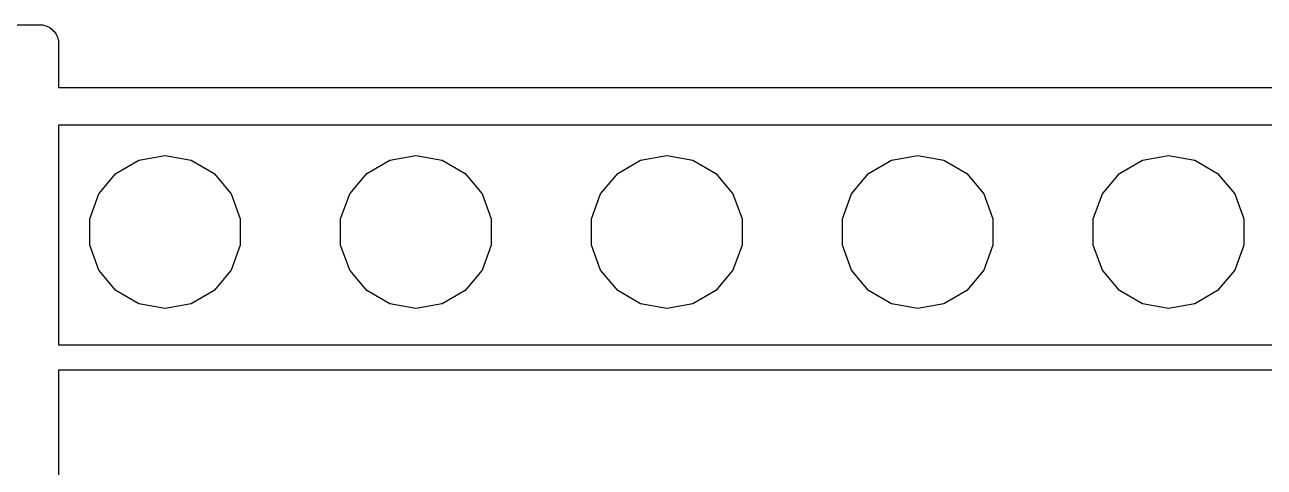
# Model space of a CAD drawing. Extents: x 51 to 149, y -134 to -32.
# Drawn here: x 106.53 to 119.08, y -115.41 to -110.93 of the extents above; entities that cross this region are included whole.
import ezdxf

# ---------------------------------------------------------------- set-up
doc = ezdxf.new("R2010")
doc.units = 0
doc.header["$MEASUREMENT"] = 0
doc.layers.add('BLACK', color=7, linetype='CONTINUOUS')

msp = doc.modelspace()

# ---------------------------------------------------------------- linework, layer by layer
at = {"layer": 'BLACK', "linetype": 'CONTINUOUS'}
for p, q in [((104.123, -110.934), (106.697, -110.934)), ((106.697, -110.934), (106.697, -110.935)), ((106.697, -110.935), (106.714, -110.935)), ((106.714, -110.935), (106.729, -110.94)), ((106.729, -110.94), (106.746, -110.943)), ((106.746, -110.943), (106.761, -110.952)), ((106.761, -110.952), (106.777, -110.957)), ((106.777, -110.957), (106.79, -110.968)), ((106.79, -110.968), (106.804, -110.977)), ((106.804, -110.977), (106.815, -110.99)), ((106.815, -110.99), (106.828, -111.001)), ((106.828, -111.001), (106.837, -111.015)), ((106.837, -111.015), (106.848, -111.028)), ((106.848, -111.028), (106.853, -111.044)), ((106.853, -111.044), (106.862, -111.059)), ((106.862, -111.059), (106.865, -111.076)), ((106.865, -111.076), (106.87, -111.091)), ((106.87, -111.091), (106.87, -111.108)), ((106.87, -111.108), (106.87, -111.108)), ((106.87, -111.108), (106.87, -111.569)), ((106.87, -111.569), (124.27, -111.569)), ((106.87, -111.95), (106.87, -114.173)), ((126.809, -111.95), (106.87, -111.95)), ((107.453, -112.437), (107.685, -112.303)), ((107.685, -112.303), (107.95, -112.256)), ((107.95, -112.256), (108.215, -112.303)), ((108.215, -112.303), (108.447, -112.437)), ((109.993, -112.437), (110.225, -112.303)), ((110.225, -112.303), (110.49, -112.256)), ((110.49, -112.256), (110.755, -112.303)), ((110.755, -112.303), (110.987, -112.437)), ((112.533, -112.437), (112.765, -112.303)), ((112.765, -112.303), (113.03, -112.256)), ((113.03, -112.256), (113.295, -112.303)), ((113.295, -112.303), (113.527, -112.437)), ((115.073, -112.437), (115.305, -112.303)), ((115.305, -112.303), (115.57, -112.256)), ((115.57, -112.256), (115.835, -112.303)), ((115.835, -112.303), (116.067, -112.437)), ((117.613, -112.437), (117.845, -112.303)), ((117.845, -112.303), (118.11, -112.256)), ((118.11, -112.256), (118.375, -112.303)), ((118.375, -112.303), (118.607, -112.437)), ((107.28, -112.643), (107.453, -112.437)), ((108.447, -112.437), (108.62, -112.643)), ((109.82, -112.643), (109.993, -112.437)), ((110.987, -112.437), (111.16, -112.643)), ((112.36, -112.643), (112.533, -112.437)), ((113.527, -112.437), (113.7, -112.643)), ((114.9, -112.643), (115.073, -112.437)), ((116.067, -112.437), (116.24, -112.643)), ((117.44, -112.643), (117.613, -112.437)), ((118.607, -112.437), (118.78, -112.643)), ((107.188, -112.896), (107.28, -112.643)), ((108.62, -112.643), (108.712, -112.896)), ((109.728, -112.896), (109.82, -112.643)), ((111.16, -112.643), (111.252, -112.896)), ((112.268, -112.896), (112.36, -112.643)), ((113.7, -112.643), (113.792, -112.896)), ((114.808, -112.896), (114.9, -112.643)), ((116.24, -112.643), (116.332, -112.896)), ((117.348, -112.896), (117.44, -112.643)), ((118.78, -112.643), (118.872, -112.896)), ((107.188, -113.164), (107.188, -112.896)), ((108.712, -112.896), (108.712, -113.164)), ((109.728, -113.164), (109.728, -112.896)), ((111.252, -112.896), (111.252, -113.164)), ((112.268, -113.164), (112.268, -112.896)), ((113.792, -112.896), (113.792, -113.164)), ((114.808, -113.164), (114.808, -112.896)), ((116.332, -112.896), (116.332, -113.164)), ((117.348, -113.164), (117.348, -112.896)), ((118.872, -112.896), (118.872, -113.164)), ((107.28, -113.417), (107.188, -113.164)), ((108.712, -113.164), (108.62, -113.417)), ((109.82, -113.417), (109.728, -113.164)), ((111.252, -113.164), (111.16, -113.417)), ((112.36, -113.417), (112.268, -113.164)), ((113.792, -113.164), (113.7, -113.417)), ((114.9, -113.417), (114.808, -113.164)), ((116.332, -113.164), (116.24, -113.417)), ((117.44, -113.417), (117.348, -113.164)), ((118.872, -113.164), (118.78, -113.417)), ((107.453, -113.623), (107.28, -113.417)), ((108.62, -113.417), (108.447, -113.623)), ((109.993, -113.623), (109.82, -113.417)), ((111.16, -113.417), (110.987, -113.623)), ((112.533, -113.623), (112.36, -113.417)), ((113.7, -113.417), (113.527, -113.623)), ((115.073, -113.623), (114.9, -113.417)), ((116.24, -113.417), (116.067, -113.623)), ((117.613, -113.623), (117.44, -113.417)), ((118.78, -113.417), (118.607, -113.623)), ((107.685, -113.757), (107.453, -113.623)), ((108.447, -113.623), (108.215, -113.757)), ((110.225, -113.757), (109.993, -113.623)), ((110.987, -113.623), (110.755, -113.757)), ((112.765, -113.757), (112.533, -113.623)), ((113.527, -113.623), (113.295, -113.757)), ((115.305, -113.757), (115.073, -113.623)), ((116.067, -113.623), (115.835, -113.757)), ((117.845, -113.757), (117.613, -113.623)), ((118.607, -113.623), (118.375, -113.757)), ((107.95, -113.804), (107.685, -113.757)), ((108.215, -113.757), (107.95, -113.804)), ((110.49, -113.804), (110.225, -113.757)), ((110.755, -113.757), (110.49, -113.804)), ((113.03, -113.804), (112.765, -113.757)), ((113.295, -113.757), (113.03, -113.804)), ((115.57, -113.804), (115.305, -113.757)), ((115.835, -113.757), (115.57, -113.804)), ((118.11, -113.804), (117.845, -113.757)), ((118.375, -113.757), (118.11, -113.804)), ((106.87, -114.173), (126.809, -114.173)), ((106.87, -114.427), (106.87, -124.333)), ((126.809, -114.427), (106.87, -114.427))]:
    msp.add_line(p, q, dxfattribs=at)

doc.saveas('drawing.dxf')
